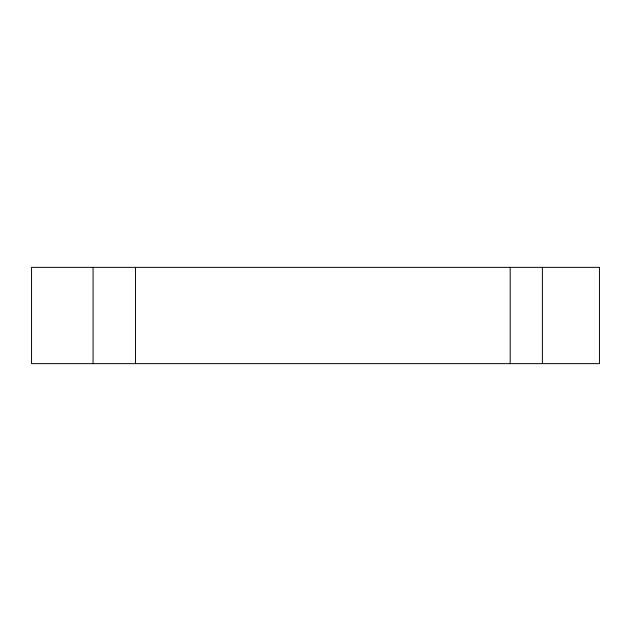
<?xml version="1.0" encoding="UTF-8"?>
<svg xmlns="http://www.w3.org/2000/svg" width="631" height="631" viewBox="0 0 631 631"><rect width="100%" height="100%" fill="white"/><g stroke="black" fill="none" stroke-linecap="round" stroke-linejoin="round"><path stroke-width="0.95" d="M542.392 267.363L542.392 363.637M510.195 267.363L510.195 363.637M135.507 267.363L135.507 363.637M93.072 267.363L93.072 363.637M599.45 267.363L31.55 267.363L31.55 363.637L599.45 363.637L599.45 267.363"/></g></svg>
